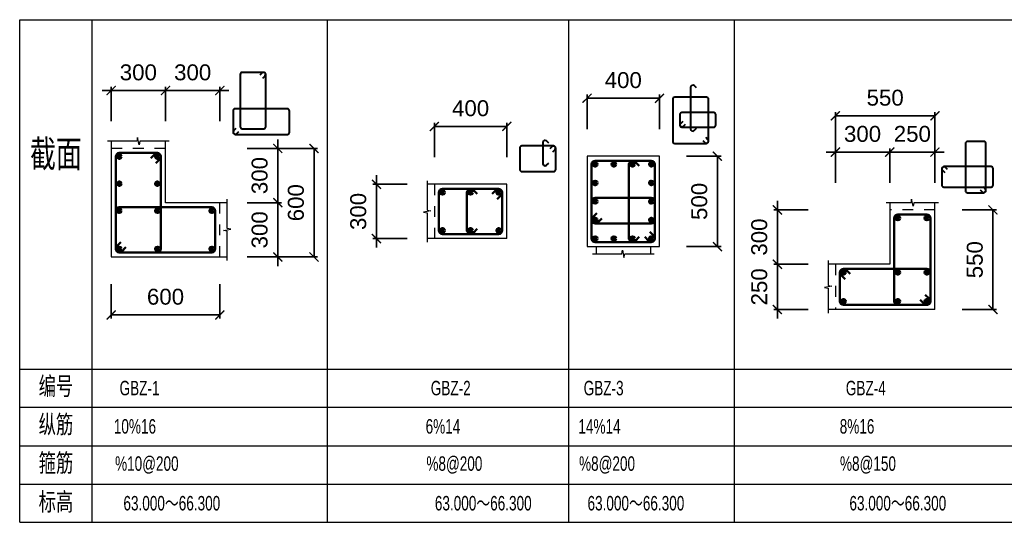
# Model space of a CAD drawing. Header units: millimetres. Extents: x -3831 to 465700, y 39900 to 106100.
# Drawn here: x 449077 to 454519, y 57426 to 60204 of the extents above; entities that cross this region are included whole.
import ezdxf

# ---------------------------------------------------------------- set-up
doc = ezdxf.new("R2010")
doc.units = ezdxf.units.MM
doc.linetypes.add('线型7', pattern=[120.000008, -30.000002, 60.000004, -30.000002])
for name, color, linetype, lineweight in [('S_EdgeMemberLongiBar', 1, 'Continuous', 50), ('S_EdgeMemberShape', 3, 'Continuous', 9), ('S_EdgeMemberShapeDash', 3, '线型7', 9), ('S_EdgeMemberTxt', 7, 'Continuous', 9), ('stirrupfig', 1, 'Continuous', 35), ('StirrupFig_x', 30, 'Continuous', 30)]:
    doc.layers.add(name, color=color, linetype=linetype, lineweight=lineweight)
doc.layers.add('WALL-Beam', color=80, linetype='Continuous')
doc.styles.get("Standard").update_dxf_attribs({"font": 'arial.ttf'})
doc.styles.add('xxxx', font='RIF.ttf')
doc.dimstyles.new('ISO-25', dxfattribs={"dimtxt": 2.5, "dimasz": 2.5, "dimexe": 1.25, "dimexo": 0.625, "dimtad": 1, "dimtxsty": 'Standard', "dimcen": 2.5, "dimadec": 0, "dimazin": 0, "dimtfac": 1, "dimtmove": 0, "dimatfit": 3, "dimfxl": 1, "dimarcsym": 0})

# ---------------------------------------------------------------- blocks, each defined once
blk = doc.blocks.new('_ArchTick')
at = {"color": 0, "linetype": 'ByBlock', "const_width": 0.15}
blk.add_lwpolyline([(-0.5, -0.5), (0.5, 0.5)], dxfattribs=at)
blk = doc.blocks.new('*D14')
at = {"layer": 'Defpoints', "color": 0, "transparency": 16777216}
for p in [(452609.2, 59449.4), (452929.2, 59449.4), (452609.2, 58949.4)]:
    blk.add_point(p, dxfattribs=at)
at = {"layer": 'WALL-Beam', "color": 0, "lineweight": -2, "transparency": 16777216}
for p, q in [((452759.2, 59449.4), (452949.2, 59449.4)), ((452929.2, 58949.4), (452929.2, 59449.4)), ((452759.2, 58949.4), (452949.2, 58949.4))]:
    blk.add_line(p, q, dxfattribs=at)
at = {"layer": 'WALL-Beam', "color": 0, "lineweight": -2, "transparency": 16777216, "xscale": 50, "yscale": 50, "zscale": 50}
for p, rotation in [((452929.2, 59449.4), 90), ((452929.2, 58949.4), 270)]:
    blk.add_blockref('_ArchTick', p, dxfattribs=dict(at, rotation=rotation))
at = {"layer": 'WALL-Beam', "color": 7, "transparency": 16777216, "insert": (452829.3, 59199.4), "char_height": 88, "attachment_point": 5, "rotation": 90}
blk.add_mtext('500', dxfattribs=at)
blk = doc.blocks.new('*D15')
at = {"layer": 'Defpoints', "color": 0, "transparency": 16777216}
for p in [(452209.2, 59769.4), (452209.2, 59449.4), (452609.2, 59449.4)]:
    blk.add_point(p, dxfattribs=at)
at = {"layer": 'WALL-Beam', "color": 0, "lineweight": -2, "transparency": 16777216}
for p, q in [((452209.2, 59599.4), (452209.2, 59789.4)), ((452609.2, 59769.4), (452209.2, 59769.4)), ((452609.2, 59599.4), (452609.2, 59789.4))]:
    blk.add_line(p, q, dxfattribs=at)
at = {"layer": 'WALL-Beam', "color": 0, "lineweight": -2, "transparency": 16777216, "xscale": 50, "yscale": 50, "zscale": 50, "rotation": 180}
blk.add_blockref('_ArchTick', (452209.2, 59769.4), dxfattribs=at)
at = {"layer": 'WALL-Beam', "color": 0, "lineweight": -2, "transparency": 16777216, "xscale": 50, "yscale": 50, "zscale": 50}
blk.add_blockref('_ArchTick', (452609.2, 59769.4), dxfattribs=at)
at = {"layer": 'WALL-Beam', "color": 7, "transparency": 16777216, "insert": (452409.2, 59869.3), "char_height": 88, "attachment_point": 5}
blk.add_mtext('400', dxfattribs=at)
blk = doc.blocks.new('*D8')
at = {"layer": 'Defpoints', "color": 0, "transparency": 16777216}
for p in [(449581.8, 58892.2), (450181.8, 58892.2), (450181.8, 58572.2)]:
    blk.add_point(p, dxfattribs=at)
at = {"layer": 'WALL-Beam', "color": 0, "lineweight": -2, "transparency": 16777216}
for p, q in [((449581.8, 58742.2), (449581.8, 58552.2)), ((450181.8, 58742.2), (450181.8, 58552.2)), ((449581.8, 58572.2), (450181.8, 58572.2))]:
    blk.add_line(p, q, dxfattribs=at)
at = {"layer": 'WALL-Beam', "color": 0, "lineweight": -2, "transparency": 16777216, "xscale": 50, "yscale": 50, "zscale": 50, "rotation": 180}
blk.add_blockref('_ArchTick', (449581.8, 58572.2), dxfattribs=at)
at = {"layer": 'WALL-Beam', "color": 0, "lineweight": -2, "transparency": 16777216, "xscale": 50, "yscale": 50, "zscale": 50}
blk.add_blockref('_ArchTick', (450181.8, 58572.2), dxfattribs=at)
at = {"layer": 'WALL-Beam', "color": 7, "transparency": 16777216, "insert": (449881.8, 58672.1), "char_height": 88, "attachment_point": 5}
blk.add_mtext('600', dxfattribs=at)
blk = doc.blocks.new('*D9')
at = {"layer": 'Defpoints', "color": 0, "transparency": 16777216}
for p in [(449881.8, 59812.2), (449581.8, 59492.2), (449881.8, 59492.2)]:
    blk.add_point(p, dxfattribs=at)
at = {"layer": 'WALL-Beam', "color": 0, "lineweight": -2, "transparency": 16777216}
for p, q in [((449581.8, 59812.2), (449531.8, 59812.2)), ((449581.8, 59642.2), (449581.8, 59832.2)), ((449581.8, 59812.2), (449881.8, 59812.2)), ((449881.8, 59642.2), (449881.8, 59832.2)), ((449881.8, 59812.2), (449931.8, 59812.2))]:
    blk.add_line(p, q, dxfattribs=at)
at = {"layer": 'WALL-Beam', "color": 0, "lineweight": -2, "transparency": 16777216, "xscale": 50, "yscale": 50, "zscale": 50}
blk.add_blockref('_ArchTick', (449581.8, 59812.2), dxfattribs=at)
at = {"layer": 'WALL-Beam', "color": 0, "lineweight": -2, "transparency": 16777216, "xscale": 50, "yscale": 50, "zscale": 50, "rotation": 180}
blk.add_blockref('_ArchTick', (449881.8, 59812.2), dxfattribs=at)
at = {"layer": 'WALL-Beam', "color": 7, "transparency": 16777216, "insert": (449731.8, 59912.1), "char_height": 88, "attachment_point": 5}
blk.add_mtext('300', dxfattribs=at)
blk = doc.blocks.new('*D10')
at = {"layer": 'Defpoints', "color": 0, "transparency": 16777216}
for p in [(450181.8, 59812.2), (449881.8, 59492.2), (450181.8, 59492.2)]:
    blk.add_point(p, dxfattribs=at)
at = {"layer": 'WALL-Beam', "color": 0, "lineweight": -2, "transparency": 16777216}
for p, q in [((449881.8, 59812.2), (449831.8, 59812.2)), ((449881.8, 59642.2), (449881.8, 59832.2)), ((449881.8, 59812.2), (450181.8, 59812.2)), ((450181.8, 59642.2), (450181.8, 59832.2)), ((450181.8, 59812.2), (450231.8, 59812.2))]:
    blk.add_line(p, q, dxfattribs=at)
at = {"layer": 'WALL-Beam', "color": 0, "lineweight": -2, "transparency": 16777216, "xscale": 50, "yscale": 50, "zscale": 50}
blk.add_blockref('_ArchTick', (449881.8, 59812.2), dxfattribs=at)
at = {"layer": 'WALL-Beam', "color": 0, "lineweight": -2, "transparency": 16777216, "xscale": 50, "yscale": 50, "zscale": 50, "rotation": 180}
blk.add_blockref('_ArchTick', (450181.8, 59812.2), dxfattribs=at)
at = {"layer": 'WALL-Beam', "color": 7, "transparency": 16777216, "insert": (450031.8, 59912.1), "char_height": 88, "attachment_point": 5}
blk.add_mtext('300', dxfattribs=at)
blk = doc.blocks.new('*D11')
at = {"layer": 'Defpoints', "color": 0, "transparency": 16777216}
for p in [(450181.8, 59192.2), (450501.8, 59192.2), (450181.8, 58892.2)]:
    blk.add_point(p, dxfattribs=at)
at = {"layer": 'WALL-Beam', "color": 0, "lineweight": -2, "transparency": 16777216}
for p, q in [((450501.8, 59192.2), (450501.8, 59242.2)), ((450331.8, 59192.2), (450521.8, 59192.2)), ((450501.8, 58892.2), (450501.8, 59192.2)), ((450331.8, 58892.2), (450521.8, 58892.2)), ((450501.8, 58892.2), (450501.8, 58842.2))]:
    blk.add_line(p, q, dxfattribs=at)
at = {"layer": 'WALL-Beam', "color": 0, "lineweight": -2, "transparency": 16777216, "xscale": 50, "yscale": 50, "zscale": 50}
for p, rotation in [((450501.8, 59192.2), 270), ((450501.8, 58892.2), 90)]:
    blk.add_blockref('_ArchTick', p, dxfattribs=dict(at, rotation=rotation))
at = {"layer": 'WALL-Beam', "color": 7, "transparency": 16777216, "insert": (450401.8, 59042.2), "char_height": 88, "attachment_point": 5, "rotation": 90}
blk.add_mtext('300', dxfattribs=at)
blk = doc.blocks.new('*D12')
at = {"layer": 'Defpoints', "color": 0, "transparency": 16777216}
for p in [(450181.8, 59492.2), (450501.8, 59492.2), (450181.8, 59192.2)]:
    blk.add_point(p, dxfattribs=at)
at = {"layer": 'WALL-Beam', "color": 0, "lineweight": -2, "transparency": 16777216}
for p, q in [((450501.8, 59492.2), (450501.8, 59542.2)), ((450331.8, 59492.2), (450521.8, 59492.2)), ((450501.8, 59192.2), (450501.8, 59492.2)), ((450331.8, 59192.2), (450521.8, 59192.2)), ((450501.8, 59192.2), (450501.8, 59142.2))]:
    blk.add_line(p, q, dxfattribs=at)
at = {"layer": 'WALL-Beam', "color": 0, "lineweight": -2, "transparency": 16777216, "xscale": 50, "yscale": 50, "zscale": 50}
for p, rotation in [((450501.8, 59492.2), 270), ((450501.8, 59192.2), 90)]:
    blk.add_blockref('_ArchTick', p, dxfattribs=dict(at, rotation=rotation))
at = {"layer": 'WALL-Beam', "color": 7, "transparency": 16777216, "insert": (450401.8, 59342.2), "char_height": 88, "attachment_point": 5, "rotation": 90}
blk.add_mtext('300', dxfattribs=at)
blk = doc.blocks.new('*D13')
at = {"layer": 'Defpoints', "color": 0, "transparency": 16777216}
for p in [(450181.8, 59492.2), (450701.8, 59492.2), (450181.8, 58892.2)]:
    blk.add_point(p, dxfattribs=at)
at = {"layer": 'WALL-Beam', "color": 0, "lineweight": -2, "transparency": 16777216}
for p, q in [((450331.8, 59492.2), (450721.8, 59492.2)), ((450701.8, 58892.2), (450701.8, 59492.2)), ((450331.8, 58892.2), (450721.8, 58892.2))]:
    blk.add_line(p, q, dxfattribs=at)
at = {"layer": 'WALL-Beam', "color": 0, "lineweight": -2, "transparency": 16777216, "xscale": 50, "yscale": 50, "zscale": 50}
for p, rotation in [((450701.8, 59492.2), 90), ((450701.8, 58892.2), 270)]:
    blk.add_blockref('_ArchTick', p, dxfattribs=dict(at, rotation=rotation))
at = {"layer": 'WALL-Beam', "color": 7, "transparency": 16777216, "insert": (450601.9, 59192.2), "char_height": 88, "attachment_point": 5, "rotation": 90}
blk.add_mtext('600', dxfattribs=at)
blk = doc.blocks.new('*D16')
at = {"layer": 'Defpoints', "color": 0, "transparency": 16777216}
for p in [(454130.4, 59152.2), (454450.4, 59152.2), (454130.4, 58602.2)]:
    blk.add_point(p, dxfattribs=at)
at = {"layer": 'WALL-Beam', "color": 0, "lineweight": -2, "transparency": 16777216}
for p, q in [((454280.4, 59152.2), (454470.4, 59152.2)), ((454450.4, 58602.2), (454450.4, 59152.2)), ((454280.4, 58602.2), (454470.4, 58602.2))]:
    blk.add_line(p, q, dxfattribs=at)
at = {"layer": 'WALL-Beam', "color": 0, "lineweight": -2, "transparency": 16777216, "xscale": 50, "yscale": 50, "zscale": 50}
for p, rotation in [((454450.4, 59152.2), 90), ((454450.4, 58602.2), 270)]:
    blk.add_blockref('_ArchTick', p, dxfattribs=dict(at, rotation=rotation))
at = {"layer": 'WALL-Beam', "color": 7, "transparency": 16777216, "insert": (454350.5, 58877.2), "char_height": 88, "attachment_point": 5, "rotation": 90}
blk.add_mtext('550', dxfattribs=at)
blk = doc.blocks.new('*D17')
at = {"layer": 'Defpoints', "color": 0, "transparency": 16777216}
for p in [(453260.4, 58852.2), (453580.4, 58852.2), (453580.4, 58602.2)]:
    blk.add_point(p, dxfattribs=at)
at = {"layer": 'WALL-Beam', "color": 0, "lineweight": -2, "transparency": 16777216}
for p, q in [((453260.4, 58852.2), (453260.4, 58902.2)), ((453430.4, 58852.2), (453240.4, 58852.2)), ((453260.4, 58602.2), (453260.4, 58852.2)), ((453430.4, 58602.2), (453240.4, 58602.2)), ((453260.4, 58602.2), (453260.4, 58552.2))]:
    blk.add_line(p, q, dxfattribs=at)
at = {"layer": 'WALL-Beam', "color": 0, "lineweight": -2, "transparency": 16777216, "xscale": 50, "yscale": 50, "zscale": 50}
for p, rotation in [((453260.4, 58852.2), 270), ((453260.4, 58602.2), 90)]:
    blk.add_blockref('_ArchTick', p, dxfattribs=dict(at, rotation=rotation))
at = {"layer": 'WALL-Beam', "color": 7, "transparency": 16777216, "insert": (453160.5, 58727.2), "char_height": 88, "attachment_point": 5, "rotation": 90}
blk.add_mtext('250', dxfattribs=at)
blk = doc.blocks.new('*D18')
at = {"layer": 'Defpoints', "color": 0, "transparency": 16777216}
for p in [(453260.4, 59152.2), (453580.4, 59152.2), (453580.4, 58852.2)]:
    blk.add_point(p, dxfattribs=at)
at = {"layer": 'WALL-Beam', "color": 0, "lineweight": -2, "transparency": 16777216}
for p, q in [((453260.4, 59152.2), (453260.4, 59202.2)), ((453430.4, 59152.2), (453240.4, 59152.2)), ((453260.4, 58852.2), (453260.4, 59152.2)), ((453430.4, 58852.2), (453240.4, 58852.2)), ((453260.4, 58852.2), (453260.4, 58802.2))]:
    blk.add_line(p, q, dxfattribs=at)
at = {"layer": 'WALL-Beam', "color": 0, "lineweight": -2, "transparency": 16777216, "xscale": 50, "yscale": 50, "zscale": 50}
for p, rotation in [((453260.4, 59152.2), 270), ((453260.4, 58852.2), 90)]:
    blk.add_blockref('_ArchTick', p, dxfattribs=dict(at, rotation=rotation))
at = {"layer": 'WALL-Beam', "color": 7, "transparency": 16777216, "insert": (453160.4, 59002.2), "char_height": 88, "attachment_point": 5, "rotation": 90}
blk.add_mtext('300', dxfattribs=at)
blk = doc.blocks.new('*D19')
at = {"layer": 'Defpoints', "color": 0, "transparency": 16777216}
for p in [(453880.4, 59472.2), (453880.4, 59152.2), (454130.4, 59152.2)]:
    blk.add_point(p, dxfattribs=at)
at = {"layer": 'WALL-Beam', "color": 0, "lineweight": -2, "transparency": 16777216}
for p, q in [((453880.4, 59302.2), (453880.4, 59492.2)), ((454130.4, 59302.2), (454130.4, 59492.2)), ((453880.4, 59472.2), (453830.4, 59472.2)), ((454130.4, 59472.2), (453880.4, 59472.2)), ((454130.4, 59472.2), (454180.4, 59472.2))]:
    blk.add_line(p, q, dxfattribs=at)
at = {"layer": 'WALL-Beam', "color": 0, "lineweight": -2, "transparency": 16777216, "xscale": 50, "yscale": 50, "zscale": 50}
blk.add_blockref('_ArchTick', (453880.4, 59472.2), dxfattribs=at)
at = {"layer": 'WALL-Beam', "color": 0, "lineweight": -2, "transparency": 16777216, "xscale": 50, "yscale": 50, "zscale": 50, "rotation": 180}
blk.add_blockref('_ArchTick', (454130.4, 59472.2), dxfattribs=at)
at = {"layer": 'WALL-Beam', "color": 7, "transparency": 16777216, "insert": (454005.4, 59572.1), "char_height": 88, "attachment_point": 5}
blk.add_mtext('250', dxfattribs=at)
blk = doc.blocks.new('*D20')
at = {"layer": 'Defpoints', "color": 0, "transparency": 16777216}
for p in [(453580.4, 59472.2), (453580.4, 59152.2), (453880.4, 59152.2)]:
    blk.add_point(p, dxfattribs=at)
at = {"layer": 'WALL-Beam', "color": 0, "lineweight": -2, "transparency": 16777216}
for p, q in [((453580.4, 59302.2), (453580.4, 59492.2)), ((453880.4, 59302.2), (453880.4, 59492.2)), ((453580.4, 59472.2), (453530.4, 59472.2)), ((453880.4, 59472.2), (453580.4, 59472.2)), ((453880.4, 59472.2), (453930.4, 59472.2))]:
    blk.add_line(p, q, dxfattribs=at)
at = {"layer": 'WALL-Beam', "color": 0, "lineweight": -2, "transparency": 16777216, "xscale": 50, "yscale": 50, "zscale": 50}
blk.add_blockref('_ArchTick', (453580.4, 59472.2), dxfattribs=at)
at = {"layer": 'WALL-Beam', "color": 0, "lineweight": -2, "transparency": 16777216, "xscale": 50, "yscale": 50, "zscale": 50, "rotation": 180}
blk.add_blockref('_ArchTick', (453880.4, 59472.2), dxfattribs=at)
at = {"layer": 'WALL-Beam', "color": 7, "transparency": 16777216, "insert": (453730.4, 59572.1), "char_height": 88, "attachment_point": 5}
blk.add_mtext('300', dxfattribs=at)
blk = doc.blocks.new('*D21')
at = {"layer": 'Defpoints', "color": 0, "transparency": 16777216}
for p in [(453580.4, 59672.2), (453580.4, 59152.2), (454130.4, 59152.2)]:
    blk.add_point(p, dxfattribs=at)
at = {"layer": 'WALL-Beam', "color": 0, "lineweight": -2, "transparency": 16777216}
for p, q in [((453580.4, 59302.2), (453580.4, 59692.2)), ((454130.4, 59672.2), (453580.4, 59672.2)), ((454130.4, 59302.2), (454130.4, 59692.2))]:
    blk.add_line(p, q, dxfattribs=at)
at = {"layer": 'WALL-Beam', "color": 0, "lineweight": -2, "transparency": 16777216, "xscale": 50, "yscale": 50, "zscale": 50, "rotation": 180}
blk.add_blockref('_ArchTick', (453580.4, 59672.2), dxfattribs=at)
at = {"layer": 'WALL-Beam', "color": 0, "lineweight": -2, "transparency": 16777216, "xscale": 50, "yscale": 50, "zscale": 50}
blk.add_blockref('_ArchTick', (454130.4, 59672.2), dxfattribs=at)
at = {"layer": 'WALL-Beam', "color": 7, "transparency": 16777216, "insert": (453855.4, 59772.1), "char_height": 88, "attachment_point": 5}
blk.add_mtext('550', dxfattribs=at)
blk = doc.blocks.new('*D26')
at = {"layer": 'Defpoints', "color": 0, "transparency": 16777216}
for p in [(451366.3, 59613.8), (451366.3, 59293.8), (451766.3, 59293.8)]:
    blk.add_point(p, dxfattribs=at)
at = {"layer": 'WALL-Beam', "color": 0, "lineweight": -2, "transparency": 16777216}
for p, q in [((451366.3, 59443.8), (451366.3, 59633.8)), ((451766.3, 59613.8), (451366.3, 59613.8)), ((451766.3, 59443.8), (451766.3, 59633.8))]:
    blk.add_line(p, q, dxfattribs=at)
at = {"layer": 'WALL-Beam', "color": 0, "lineweight": -2, "transparency": 16777216, "xscale": 50, "yscale": 50, "zscale": 50, "rotation": 180}
blk.add_blockref('_ArchTick', (451366.3, 59613.8), dxfattribs=at)
at = {"layer": 'WALL-Beam', "color": 0, "lineweight": -2, "transparency": 16777216, "xscale": 50, "yscale": 50, "zscale": 50}
blk.add_blockref('_ArchTick', (451766.3, 59613.8), dxfattribs=at)
at = {"layer": 'WALL-Beam', "color": 7, "transparency": 16777216, "insert": (451566.3, 59713.8), "char_height": 88, "attachment_point": 5}
blk.add_mtext('400', dxfattribs=at)
blk = doc.blocks.new('*D27')
at = {"layer": 'Defpoints', "color": 0, "transparency": 16777216}
for p in [(451366.3, 59293.8), (451046.3, 58993.8), (451366.3, 58993.8)]:
    blk.add_point(p, dxfattribs=at)
at = {"layer": 'WALL-Beam', "color": 0, "lineweight": -2, "transparency": 16777216}
for p, q in [((451046.3, 59293.8), (451046.3, 59343.8)), ((451216.3, 59293.8), (451026.3, 59293.8)), ((451046.3, 59293.8), (451046.3, 58993.8)), ((451216.3, 58993.8), (451026.3, 58993.8)), ((451046.3, 58993.8), (451046.3, 58943.8))]:
    blk.add_line(p, q, dxfattribs=at)
at = {"layer": 'WALL-Beam', "color": 0, "lineweight": -2, "transparency": 16777216, "xscale": 50, "yscale": 50, "zscale": 50}
for p, rotation in [((451046.3, 59293.8), 270), ((451046.3, 58993.8), 90)]:
    blk.add_blockref('_ArchTick', p, dxfattribs=dict(at, rotation=rotation))
at = {"layer": 'WALL-Beam', "color": 7, "transparency": 16777216, "insert": (450946.3, 59143.8), "char_height": 88, "attachment_point": 5, "rotation": 90}
blk.add_mtext('300', dxfattribs=at)

msp = doc.modelspace()

# ---------------------------------------------------------------- hatches: boundary and pattern name
at = {"layer": 'S_EdgeMemberLongiBar'}
h = msp.add_hatch(color=256, dxfattribs=at)
h.dxf.hatch_style = 1
edge = h.paths.add_edge_path()
edge.add_arc((449626.78295, 59447.18729), 10, 0, 360)
h = msp.add_hatch(color=256, dxfattribs=at)
h.dxf.hatch_style = 1
edge = h.paths.add_edge_path()
edge.add_arc((449836.78295, 59447.18729), 10, 0, 360)
h = msp.add_hatch(color=256, dxfattribs=at)
h.dxf.hatch_style = 1
edge = h.paths.add_edge_path()
edge.add_arc((452254.24574, 59404.38273), 10, 0, 360)
h = msp.add_hatch(color=256, dxfattribs=at)
h.dxf.hatch_style = 1
edge = h.paths.add_edge_path()
edge.add_arc((452357.58168, 59404.38273), 10, 0, 360)
h = msp.add_hatch(color=256, dxfattribs=at)
h.dxf.hatch_style = 1
edge = h.paths.add_edge_path()
edge.add_arc((452460.9098, 59404.38273), 10, 0, 360)
h = msp.add_hatch(color=256, dxfattribs=at)
h.dxf.hatch_style = 1
edge = h.paths.add_edge_path()
edge.add_arc((452564.24574, 59404.38273), 10, 0, 360)
h = msp.add_hatch(color=256, dxfattribs=at)
h.dxf.hatch_style = 1
edge = h.paths.add_edge_path()
edge.add_arc((449626.78295, 59297.18729), 10, 0, 360)
h = msp.add_hatch(color=256, dxfattribs=at)
h.dxf.hatch_style = 1
edge = h.paths.add_edge_path()
edge.add_arc((449836.78295, 59297.18729), 10, 0, 360)
h = msp.add_hatch(color=256, dxfattribs=at)
h.dxf.hatch_style = 1
edge = h.paths.add_edge_path()
edge.add_arc((452254.24574, 59301.88273), 10, 0, 360)
h = msp.add_hatch(color=256, dxfattribs=at)
h.dxf.hatch_style = 1
edge = h.paths.add_edge_path()
edge.add_arc((452564.24574, 59301.88273), 10, 0, 360)
h = msp.add_hatch(color=256, dxfattribs=at)
h.dxf.hatch_style = 1
edge = h.paths.add_edge_path()
edge.add_arc((451411.30968, 59248.83721), 10, 0, 360)
h = msp.add_hatch(color=256, dxfattribs=at)
h.dxf.hatch_style = 1
edge = h.paths.add_edge_path()
edge.add_arc((451566.30968, 59248.83721), 10, 0, 360)
h = msp.add_hatch(color=256, dxfattribs=at)
h.dxf.hatch_style = 1
edge = h.paths.add_edge_path()
edge.add_arc((451721.30968, 59248.83721), 10, 0, 360)
h = msp.add_hatch(color=256, dxfattribs=at)
h.dxf.hatch_style = 1
edge = h.paths.add_edge_path()
edge.add_arc((452254.24574, 59199.38273), 10, 0, 360)
h = msp.add_hatch(color=256, dxfattribs=at)
h.dxf.hatch_style = 1
edge = h.paths.add_edge_path()
edge.add_arc((452564.24574, 59199.38273), 10, 0, 360)
h = msp.add_hatch(color=256, dxfattribs=at)
h.dxf.hatch_style = 1
edge = h.paths.add_edge_path()
edge.add_arc((449626.78295, 59147.18729), 10, 0, 360)
h = msp.add_hatch(color=256, dxfattribs=at)
h.dxf.hatch_style = 1
edge = h.paths.add_edge_path()
edge.add_arc((449836.78295, 59147.18729), 10, 0, 360)
h = msp.add_hatch(color=256, dxfattribs=at)
h.dxf.hatch_style = 1
edge = h.paths.add_edge_path()
edge.add_arc((450136.78295, 59147.18729), 10, 0, 360)
h = msp.add_hatch(color=256, dxfattribs=at)
h.dxf.hatch_style = 1
edge = h.paths.add_edge_path()
edge.add_arc((452254.24574, 59096.88273), 10, 0, 360)
h = msp.add_hatch(color=256, dxfattribs=at)
h.dxf.hatch_style = 1
edge = h.paths.add_edge_path()
edge.add_arc((452564.24574, 59096.88273), 10, 0, 360)
h = msp.add_hatch(color=256, dxfattribs=at)
h.dxf.hatch_style = 1
edge = h.paths.add_edge_path()
edge.add_arc((453925.40782, 59107.18729), 10, 0, 360)
h = msp.add_hatch(color=256, dxfattribs=at)
h.dxf.hatch_style = 1
edge = h.paths.add_edge_path()
edge.add_arc((454085.40782, 59107.18729), 10, 0, 360)
h = msp.add_hatch(color=256, dxfattribs=at)
h.dxf.hatch_style = 1
edge = h.paths.add_edge_path()
edge.add_arc((451411.30968, 59038.83721), 10, 0, 360)
h = msp.add_hatch(color=256, dxfattribs=at)
h.dxf.hatch_style = 1
edge = h.paths.add_edge_path()
edge.add_arc((451566.30968, 59038.83721), 10, 0, 360)
h = msp.add_hatch(color=256, dxfattribs=at)
h.dxf.hatch_style = 1
edge = h.paths.add_edge_path()
edge.add_arc((451721.30968, 59038.83721), 10, 0, 360)
h = msp.add_hatch(color=256, dxfattribs=at)
h.dxf.hatch_style = 1
edge = h.paths.add_edge_path()
edge.add_arc((452254.24574, 58994.38273), 10, 0, 360)
h = msp.add_hatch(color=256, dxfattribs=at)
h.dxf.hatch_style = 1
edge = h.paths.add_edge_path()
edge.add_arc((452357.57777, 58994.38273), 10, 0, 360)
h = msp.add_hatch(color=256, dxfattribs=at)
h.dxf.hatch_style = 1
edge = h.paths.add_edge_path()
edge.add_arc((452460.9098, 58994.38273), 10, 0, 360)
h = msp.add_hatch(color=256, dxfattribs=at)
h.dxf.hatch_style = 1
edge = h.paths.add_edge_path()
edge.add_arc((452564.24574, 58994.38273), 10, 0, 360)
h = msp.add_hatch(color=256, dxfattribs=at)
h.dxf.hatch_style = 1
edge = h.paths.add_edge_path()
edge.add_arc((449626.78295, 58937.18729), 10, 0, 360)
h = msp.add_hatch(color=256, dxfattribs=at)
h.dxf.hatch_style = 1
edge = h.paths.add_edge_path()
edge.add_arc((449836.78295, 58937.18729), 10, 0, 360)
h = msp.add_hatch(color=256, dxfattribs=at)
h.dxf.hatch_style = 1
edge = h.paths.add_edge_path()
edge.add_arc((450136.78295, 58937.18729), 10, 0, 360)
h = msp.add_hatch(color=256, dxfattribs=at)
h.dxf.hatch_style = 1
edge = h.paths.add_edge_path()
edge.add_arc((453625.40782, 58807.18729), 10, 0, 360)
h = msp.add_hatch(color=256, dxfattribs=at)
h.dxf.hatch_style = 1
edge = h.paths.add_edge_path()
edge.add_arc((453925.40782, 58807.18729), 10, 0, 360)
h = msp.add_hatch(color=256, dxfattribs=at)
h.dxf.hatch_style = 1
edge = h.paths.add_edge_path()
edge.add_arc((454085.40782, 58807.18729), 10, 0, 360)
h = msp.add_hatch(color=256, dxfattribs=at)
h.dxf.hatch_style = 1
edge = h.paths.add_edge_path()
edge.add_arc((453625.40782, 58647.18729), 10, 0, 360)
h = msp.add_hatch(color=256, dxfattribs=at)
h.dxf.hatch_style = 1
edge = h.paths.add_edge_path()
edge.add_arc((453925.40782, 58647.18729), 10, 0, 360)
h = msp.add_hatch(color=256, dxfattribs=at)
h.dxf.hatch_style = 1
edge = h.paths.add_edge_path()
edge.add_arc((454085.40782, 58647.18729), 10, 0, 360)

# ---------------------------------------------------------------- linework, layer by layer
for centre in [(449626.78295, 59447.18729), (449836.78295, 59447.18729), (452254.24574, 59404.38273), (452357.58168, 59404.38273), (452460.9098, 59404.38273), (452564.24574, 59404.38273), (449626.78295, 59297.18729), (449836.78295, 59297.18729), (452254.24574, 59301.88273), (452564.24574, 59301.88273), (451411.30968, 59248.83721), (451566.30968, 59248.83721), (451721.30968, 59248.83721), (452254.24574, 59199.38273), (452564.24574, 59199.38273), (449626.78295, 59147.18729), (449836.78295, 59147.18729), (450136.78295, 59147.18729), (452254.24574, 59096.88273), (452564.24574, 59096.88273), (453925.40782, 59107.18729), (454085.40782, 59107.18729), (451411.30968, 59038.83721), (451566.30968, 59038.83721), (451721.30968, 59038.83721), (452254.24574, 58994.38273), (452357.57777, 58994.38273), (452460.9098, 58994.38273), (452564.24574, 58994.38273), (449626.78295, 58937.18729), (449836.78295, 58937.18729), (450136.78295, 58937.18729), (453625.40782, 58807.18729), (453925.40782, 58807.18729), (454085.40782, 58807.18729), (453625.40782, 58647.18729), (453925.40782, 58647.18729), (454085.40782, 58647.18729)]:
    msp.add_circle(centre, 10, dxfattribs=at)
at = {"layer": 'S_EdgeMemberShape'}
for p, q in [((449581.78295, 59532.18729), (449581.78295, 58892.18729)), ((449881.78295, 59192.18729), (449881.78295, 59532.18729)), ((452609.24574, 59449.38273), (452209.24574, 59449.38273)), ((452209.24574, 59449.38273), (452209.24574, 58949.38273)), ((452609.24574, 58949.38273), (452609.24574, 59449.38273)), ((451766.30968, 59293.83721), (451326.30968, 59293.83721)), ((451766.30968, 58993.83721), (451766.30968, 59293.83721)), ((451766.30968, 59293.83721), (451766.30968, 59293.83721)), ((450221.78295, 59192.18729), (449881.78295, 59192.18729)), ((453880.40782, 59192.18729), (453880.40782, 58852.18729)), ((454130.40782, 58602.18729), (454130.40782, 59192.18729)), ((451766.30968, 58993.83721), (451326.30968, 58993.83721)), ((452209.24574, 58949.38273), (452609.24574, 58949.38273)), ((452259.24574, 58949.38273), (452259.24574, 58909.38273)), ((452559.24574, 58949.38273), (452559.24574, 58909.38273)), ((452609.24574, 58949.38273), (452609.24574, 58949.38273)), ((449581.78295, 58892.18729), (450221.78295, 58892.18729)), ((449581.78295, 58892.18729), (449581.78295, 58892.18729)), ((453880.40782, 58852.18729), (453540.40782, 58852.18729)), ((454130.40782, 58602.18729), (453540.40782, 58602.18729)), ((454130.40782, 58602.18729), (454130.40782, 58602.18729))]:
    msp.add_line(p, q, dxfattribs=at)
for points in [[(449901.78295, 59532.18729), (449739.78295, 59532.18729), (449735.78295, 59512.18729), (449727.78295, 59552.18729), (449723.78295, 59532.18729), (449561.78295, 59532.18729)], [(451326.30968, 59313.83721), (451326.30968, 59151.83721), (451346.30968, 59147.83721), (451306.30968, 59139.83721), (451326.30968, 59135.83721), (451326.30968, 58973.83721)], [(450221.78295, 58872.18729), (450221.78295, 59034.18729), (450201.78295, 59038.18729), (450241.78295, 59046.18729), (450221.78295, 59050.18729), (450221.78295, 59212.18729)], [(454150.40782, 59192.18729), (454013.40782, 59192.18729), (454009.40782, 59172.18729), (454001.40782, 59212.18729), (453997.40782, 59192.18729), (453860.40782, 59192.18729)], [(452239.24574, 58909.38273), (452401.24574, 58909.38273), (452405.24574, 58929.38273), (452413.24574, 58889.38273), (452417.24574, 58909.38273), (452579.24574, 58909.38273)], [(453540.40782, 58872.18729), (453540.40782, 58735.18729), (453560.40782, 58731.18729), (453520.40782, 58723.18729), (453540.40782, 58719.18729), (453540.40782, 58582.18729)]]:
    msp.add_lwpolyline(points, dxfattribs=at)
at = {"layer": 'S_EdgeMemberShapeDash'}
for p, q in [((449881.78295, 59492.18729), (449581.78295, 59492.18729)), ((451366.30968, 59293.83721), (451366.30968, 58993.83721)), ((450181.78295, 58892.18729), (450181.78295, 59192.18729)), ((454130.40782, 59152.18729), (453880.40782, 59152.18729)), ((453580.40782, 58852.18729), (453580.40782, 58602.18729))]:
    msp.add_line(p, q, dxfattribs=at)
at = {"layer": 'S_EdgeMemberTxt'}
for p, q in [((449076.78295, 60203.66387), (458745.02544, 60203.66387)), ((449076.78295, 57425.93032), (449076.78295, 60203.66387)), ((449476.78295, 57425.93032), (449476.78295, 60203.66387)), ((450776.93523, 57425.93032), (450776.93523, 60203.66387)), ((452109.09122, 57425.93032), (452109.09122, 60203.66387)), ((453023.10976, 57425.93032), (453023.10976, 60203.66387)), ((449076.78295, 58272.1873), (458745.02544, 58272.1873)), ((449076.78295, 58062.1873), (458745.02544, 58062.1873)), ((449076.78295, 57849.05881), (458745.02544, 57849.05881)), ((449076.78295, 57635.93032), (458745.02544, 57635.93032)), ((449076.78295, 57425.93032), (458745.02544, 57425.93032))]:
    msp.add_line(p, q, dxfattribs=at)
at = {"layer": 'stirrupfig'}
for points in [[(449828.29857, 59410.41776), (449850.92514, 59433.04471, 0.5890432805), (449836.78295, 59467.18729), (449626.78295, 59467.18729, 0.3926990819), (449606.78295, 59447.18729), (449606.78295, 58937.18729, 0.3926990819), (449626.78295, 58917.18729)], [(449836.78295, 58917.18729, 0.3926990819), (449856.78295, 58937.18729), (449856.78295, 59447.18729, 0.589045923), (449822.64076, 59461.32987), (449800.01342, 59438.70292)], [(452527.47621, 59002.8671), (452550.10511, 58980.24015, 0.5890639677), (452584.24574, 58994.38273), (452584.24574, 59404.38273, 0.3926990819), (452564.24574, 59424.38273), (452254.24574, 59424.38273, 0.3926990819), (452234.24574, 59404.38273), (452234.24574, 58994.38273, 0.3926990819), (452254.24574, 58974.38273), (452564.24574, 58974.38273, 0.5890507543), (452578.38636, 59008.52531), (452555.75746, 59031.15226)], [(452497.67933, 59395.89835), (452475.05043, 59418.52531, 0.5890639677), (452440.9098, 59404.38273), (452440.9098, 58994.38273, 0.5890639677), (452475.05043, 58980.24015), (452497.67933, 59002.8671)], [(451712.8253, 59212.06768), (451735.45187, 59234.69463, 0.5890432805), (451721.30968, 59268.83721), (451411.30968, 59268.83721, 0.3926990819), (451391.30968, 59248.83721), (451391.30968, 59038.83721, 0.3926990819), (451411.30968, 59018.83721), (451721.30968, 59018.83721, 0.3926990819), (451741.30968, 59038.83721), (451741.30968, 59248.83721, 0.589045923), (451707.16749, 59262.97979), (451684.54093, 59240.35284)], [(451603.07843, 59240.35284), (451580.45187, 59262.97979, 0.589045923), (451546.30968, 59248.83721), (451546.30968, 59038.83721, 0.589045923), (451580.45187, 59024.69463), (451603.07843, 59047.32159)], [(452584.24574, 59199.38273, 0.3926990819), (452564.24574, 59219.38273), (452254.24574, 59219.38273, 0.3926990819), (452234.24574, 59199.38273)], [(449635.26732, 58973.95682), (449612.64076, 58951.32987, 0.5890432805), (449626.78295, 58917.18729), (450136.78295, 58917.18729, 0.3926990819), (450156.78295, 58937.18729), (450156.78295, 59147.18729, 0.3926990819), (450136.78295, 59167.18729), (449626.78295, 59167.18729, 0.3926990819), (449606.78295, 59147.18729)], [(452234.24574, 59096.88273, 0.5890639677), (452268.38636, 59082.74015), (452291.01527, 59105.3671)], [(452262.73402, 59133.65226), (452240.10511, 59111.02531, 0.5890507543), (452254.24574, 59076.88273), (452564.24574, 59076.88273, 0.3926990819), (452584.24574, 59096.88273)], [(454048.63829, 58655.67167), (454071.2672, 58633.04471, 0.5890639677), (454105.40782, 58647.18729), (454105.40782, 59107.18729, 0.3926990819), (454085.40782, 59127.18729), (453925.40782, 59127.18729, 0.3926990819), (453905.40782, 59107.18729), (453905.40782, 58647.18729, 0.3926990819), (453925.40782, 58627.18729)], [(449606.78295, 58937.18729, 0.589045923), (449640.92514, 58923.04471), (449663.55248, 58945.67167)], [(454105.40782, 58807.18729, 0.3926990819), (454085.40782, 58827.18729), (453625.40782, 58827.18729, 0.5890507543), (453611.2672, 58793.04471), (453633.8961, 58770.41776)], [(453662.17735, 58798.70292), (453639.54845, 58821.32987, 0.5890639677), (453605.40782, 58807.18729), (453605.40782, 58647.18729, 0.3926990819), (453625.40782, 58627.18729), (454085.40782, 58627.18729, 0.3926990819), (454105.40782, 58647.18729)], [(454085.40782, 58627.18729, 0.5890507543), (454099.54845, 58661.32987), (454076.91954, 58683.95682)]]:
    msp.add_lwpolyline(points, format="xyb", dxfattribs=at)
at = {"layer": 'StirrupFig_x'}
for points in [[(450419.49855, 59880.44487), (450432.32027, 59893.26626, 0.589043309), (450424.30637, 59912.61372), (450305.30637, 59912.61372, 0.3926766407), (450293.97215, 59901.27983), (450293.97215, 59612.27983, 0.3926766407), (450305.30637, 59600.94594), (450424.30637, 59600.94594, 0.3926766407), (450435.64058, 59612.27983), (450435.64058, 59901.27983, 0.5890325786), (450416.29246, 59909.2934), (450403.47207, 59896.47202)], [(452813.45888, 59826.36936), (452800.63584, 59839.19241, 0.5889644412), (452781.28506, 59831.17718), (452781.28506, 59598.84163, 0.5889644412), (452800.63584, 59590.82639), (452813.45888, 59603.64944)], [(452848.28232, 59536.38931), (452861.10537, 59523.56626, 0.5889644412), (452880.45615, 59531.5815), (452880.45615, 59763.91705, 0.3926818155), (452869.1206, 59775.24927), (452693.44951, 59775.24927, 0.3926818155), (452682.11396, 59763.91705), (452682.11396, 59531.5815, 0.3926818155), (452693.44951, 59520.24927), (452869.1206, 59520.24927, 0.5890320972), (452877.13584, 59539.59673), (452864.31279, 59552.41978)], [(450270.67418, 59601.83413), (450257.85246, 59589.01274, 0.589043309), (450265.86637, 59569.66528), (450554.86637, 59569.66528, 0.3926766407), (450566.20058, 59580.99917), (450566.20058, 59699.99917, 0.3926766407), (450554.86637, 59711.33305), (450265.86637, 59711.33305, 0.3926766407), (450254.53215, 59699.99917), (450254.53215, 59580.99917, 0.5890325786), (450273.88027, 59572.98559), (450286.70199, 59585.80698)], [(452737.69599, 59641.78599), (452724.87295, 59628.96294, 0.5890320972), (452732.88818, 59609.61548), (452908.55928, 59609.61548, 0.3926818155), (452919.89482, 59620.94771), (452919.89482, 59679.02994, 0.3926818155), (452908.55928, 59690.36216), (452732.88818, 59690.36216, 0.3926818155), (452721.55263, 59679.02994), (452721.55263, 59620.94771, 0.5889644412), (452740.90342, 59612.93248), (452753.72646, 59625.75552)], [(451997.50628, 59521.03805), (451984.68456, 59533.85943, 0.5890867141), (451965.33909, 59525.84586), (451965.33909, 59406.84586, 0.5890867141), (451984.68456, 59398.83229), (451997.50628, 59411.65367)], [(452020.25706, 59473.73023), (452033.07878, 59486.55162, 0.589043309), (452025.06487, 59505.89908), (451849.39909, 59505.89908, 0.3926766407), (451838.06487, 59494.5652), (451838.06487, 59375.5652, 0.3926766407), (451849.39909, 59364.23131), (452025.06487, 59364.23131, 0.3926766407), (452036.39909, 59375.5652), (452036.39909, 59494.5652, 0.5890325786), (452017.05096, 59502.57877), (452004.22924, 59489.75738)], [(454379.88126, 59263.41464), (454392.70431, 59250.59159, 0.5889644412), (454412.05509, 59258.60682), (454412.05509, 59519.2746, 0.3926818155), (454400.71954, 59530.60682), (454310.05509, 59530.60682, 0.3926818155), (454298.71954, 59519.2746), (454298.71954, 59258.60682, 0.3926818155), (454310.05509, 59247.2746), (454400.71954, 59247.2746, 0.5890320972), (454408.73477, 59266.62206), (454395.91173, 59279.44511)], [(454200.33204, 59375.74745), (454187.50899, 59388.5705, 0.5889644412), (454168.15821, 59380.55526), (454168.15821, 59289.88749, 0.3926818155), (454179.49376, 59278.55526), (454440.15821, 59278.55526, 0.3926818155), (454451.49376, 59289.88749), (454451.49376, 59380.55526, 0.3926818155), (454440.15821, 59391.88749), (454179.49376, 59391.88749, 0.5890320972), (454171.47852, 59372.54003), (454184.30157, 59359.71698)]]:
    msp.add_lwpolyline(points, format="xyb", dxfattribs=at)

# ---------------------------------------------------------------- texts
at = {"layer": 'S_EdgeMemberTxt', "attachment_point": 5, "style": 'xxxx'}
for s, insert, char_height, width in [('\\W0.7000;截面', (449276.78295, 59454.17646), 150, 400), ('\\W0.7000;编号', (449276.78295, 58173.44426), 100, 400), ('{\\W0.7;GBZ-1}', (449738.46295, 58167.1873), 80, 273.36), ('{\\W0.7;GBZ-2}', (451456.64967, 58167.1873), 80, 270.68), ('{\\W0.7;GBZ-3}', (452300.92574, 58167.18808), 80, 273.36), ('{\\W0.7;GBZ-4}', (453748.42782, 58167.18808), 80, 276.04), ('\\W0.7000;纵筋', (449276.78295, 57961.88002), 100, 400), ('{\\W0.7;10%16}', (449713.00292, 57955.62305), 80, 222.44), ('{\\W0.7;6%14}', (451413.76965, 57955.62305), 80, 184.92), ('{\\W0.7;14%14}', (452278.14571, 57955.62383), 80, 227.8), ('{\\W0.7;8%16}', (453700.18779, 57955.62383), 80, 179.56), ('\\W0.7000;箍筋', (449276.78295, 57748.75153), 100, 400), ('{\\W0.7;%10@200}', (449778.6629, 57742.49456), 80, 353.76), ('{\\W0.7;%8@200}', (451476.74963, 57742.49456), 80, 310.88), ('{\\W0.7;%8@200}', (452319.68569, 57742.49534), 80, 310.88), ('{\\W0.7;%8@150}', (453760.48777, 57742.49534), 80, 300.16), ('\\W0.7000;标高', (449276.78295, 57534.0588), 100, 400), ('\\W0.7000;63.000～66.300', (449916.68288, 57530.93032), 80, 629.8), ('\\W0.7000;63.000～66.300', (451636.20961, 57530.93032), 80, 629.8), ('\\W0.7000;63.000～66.300', (452479.14567, 57530.9311), 80, 629.8), ('\\W0.7000;63.000～66.300', (453925.30775, 57530.9311), 80, 629.8)]:
    msp.add_mtext(s, dxfattribs=dict(at, insert=insert, char_height=char_height, width=width))

# ---------------------------------------------------------------- dimensions: what is measured, and where the dimension line sits
at = {"layer": 'WALL-Beam'}
for p1, p2, distance, picture, middle in [((449581.78295, 59492.18729), (449881.78295, 59492.18729), 320, '*D9', (449731.78295, 59912.14773)), ((449881.78295, 59492.18729), (450181.78295, 59492.18729), 320, '*D10', (450031.78295, 59912.14773)), ((452609.24574, 59449.38273), (452209.24574, 59449.38273), -320, '*D15', (452409.24574, 59869.31315)), ((454130.40782, 59152.18729), (453580.40782, 59152.18729), -520, '*D21', (453855.40782, 59772.11772)), ((451766.30968, 59293.83721), (451366.30968, 59293.83721), -320, '*D26', (451566.30968, 59713.76763)), ((453880.40782, 59152.18729), (453580.40782, 59152.18729), -320, '*D20', (453730.40782, 59572.14773)), ((454130.40782, 59152.18729), (453880.40782, 59152.18729), -320, '*D19', (454005.40782, 59572.11772)), ((450181.78295, 59192.18729), (450181.78295, 59492.18729), -320, '*D12', (450401.82251, 59342.18729)), ((450181.78295, 58892.18729), (450181.78295, 59492.18729), -520, '*D13', (450601.85253, 59192.18729)), ((452609.24574, 58949.38273), (452609.24574, 59449.38273), -320, '*D14', (452829.31532, 59199.38273)), ((451366.30968, 59293.83721), (451366.30968, 58993.83721), -320, '*D27', (450946.34924, 59143.83721)), ((450181.78295, 58892.18729), (450181.78295, 59192.18729), -320, '*D11', (450401.82251, 59042.18729)), ((453580.40782, 58852.18729), (453580.40782, 59152.18729), 320, '*D18', (453160.44738, 59002.18729)), ((454130.40782, 58602.18729), (454130.40782, 59152.18729), -320, '*D16', (454350.4774, 58877.18729)), ((449581.78295, 58892.18729), (450181.78295, 58892.18729), -320, '*D8', (449881.78295, 58672.11772)), ((453580.40782, 58602.18729), (453580.40782, 58852.18729), 320, '*D17', (453160.4774, 58727.18729))]:
    dim = msp.add_aligned_dim(p1=p1, p2=p2, distance=distance, dimstyle='ISO-25', override={"dimtxt": 88, "dimasz": 50, "dimexe": 20, "dimexo": 150, "dimgap": 55, "dimblk1": 'ArchTick', "dimblk2": 'ArchTick', "dimsah": 1, "dimclrt": 7, "dimtix": 1, "dimtmove": 2}, dxfattribs=at)
    dim.commit()
    dim.dimension.update_dxf_attribs({"geometry": picture, "text_midpoint": middle})

doc.saveas('drawing.dxf')
